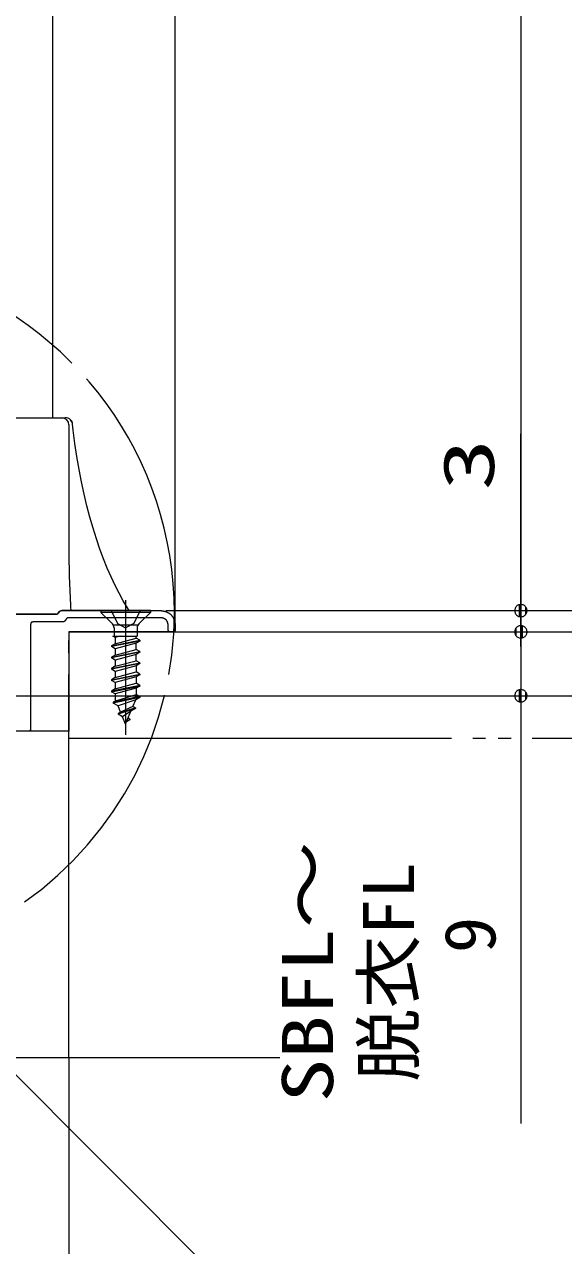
# Model space of a CAD drawing. Units: millimetres on the paper. Extents: x -305 to 305, y -152 to 152.
# Drawn here: x -192 to -166.6, y -73.7 to -16.2 of the extents above; entities that cross this region are included whole.
import ezdxf
from ezdxf.enums import TextEntityAlignment as Align

# ---------------------------------------------------------------- set-up
doc = ezdxf.new("R2010")
doc.units = ezdxf.units.MM
for name, pattern in [('LONG_CHAIN', [21, 18, -1, 1, -1]), ('LONG_DASHED2', [13, 12, -1]), ('LONG_DOUBLE_CHAIN', [21.8, 18, -1, 0.6, -0.6, 0.6, -1])]:
    doc.linetypes.add(name, pattern=pattern)
doc.layers.add('0-1_TV', color=7, linetype='Continuous', lineweight=9)
doc.layers.add('0-2_0', color=7, linetype='Continuous', lineweight=9)
doc.styles.add('ＭＳ ゴシック', font='')
doc.styles.get('ＭＳ ゴシック').set_extended_font_data('MS Gothic')

# ---------------------------------------------------------------- blocks, each defined once
blk = doc.blocks.new('_DOTSMALL')
at = {"layer": '0-2_0'}
for p, q in [((0.0746, 0.1), (-0.0746, 0.1)), ((0.1223, -0.0248), (-0.1223, -0.0248))]:
    blk.add_line(p, q, dxfattribs=at)
for points in [[(0.125, 0), (0.124, 0.0157), (0.1211, 0.0311), (0.1162, 0.046), (0.1095, 0.0602), (0.1011, 0.0735), (0.0911, 0.0856), (0.0797, 0.0963), (0.067, 0.1055), (0.0532, 0.1131), (0.0386, 0.1189), (0.0234, 0.1228), (0.0078, 0.1248), (-0.0078, 0.1248), (-0.0234, 0.1228), (-0.0386, 0.1189), (-0.0532, 0.1131), (-0.067, 0.1055), (-0.0797, 0.0963), (-0.0911, 0.0856), (-0.1011, 0.0735), (-0.1095, 0.0602), (-0.1162, 0.046), (-0.1211, 0.0311), (-0.124, 0.0157), (-0.125, 0), (0, 0)], [(-0.125, 0), (-0.124, -0.0157), (-0.1211, -0.0311), (-0.1162, -0.046), (-0.1095, -0.0602), (-0.1011, -0.0735), (-0.0911, -0.0856), (-0.0797, -0.0963), (-0.067, -0.1055), (-0.0532, -0.1131), (-0.0386, -0.1189), (-0.0234, -0.1228), (-0.0078, -0.1248), (0.0078, -0.1248), (0.0234, -0.1228), (0.0386, -0.1189), (0.0532, -0.1131), (0.067, -0.1055), (0.0797, -0.0963), (0.0911, -0.0856), (0.1011, -0.0735), (0.1095, -0.0602), (0.1162, -0.046), (0.1211, -0.0311), (0.124, -0.0157), (0.125, 0), (0, 0)]]:
    blk.add_lwpolyline(points, close=True, dxfattribs=at)

msp = doc.modelspace()

# ---------------------------------------------------------------- linework, layer by layer
at = {"layer": '0-1_TV'}
for p, q in [((-168.649, 72.864), (-168.649, -43.801)), ((-190.676, 23.699), (-190.676, -34.734)), ((-184.91, -44.801), (-184.91, 23.699)), ((-193.246, -34.734), (-190.744, -34.734)), ((-190.744, -34.734), (-190.078, -34.734)), ((-189.911, -35.068), (-189.911, -41.05)), ((-168.649, -43.801), (-168.649, -35.494)), ((-168.649, -45.481), (-168.649, -43.161)), ((-190.491, -43.968), (-193.178, -43.968)), ((-192.91, -43.967), (-190.503, -43.967)), ((-190.255, -43.801), (-185.576, -43.801)), ((-187.074, -43.801), (-190.244, -43.801)), ((-185.576, -44.134), (-189.91, -44.134)), ((-186.076, -43.801), (-188.41, -43.801)), ((-186.076, -43.801), (-188.41, -43.801)), ((-186.076, -43.884), (-188.41, -43.884)), ((-186.076, -43.884), (-188.41, -43.884)), ((-186.076, -43.884), (-186.62, -44.428)), ((-186.076, -43.884), (-186.62, -44.428)), ((-186.076, -43.801), (-186.076, -43.884)), ((-186.076, -43.801), (-186.076, -43.884)), ((-185.343, -43.801), (-167.649, -43.801)), ((-168.649, -43.801), (-168.649, -44.799)), ((-168.649, -43.801), (-167.983, -43.801)), ((-168.649, -43.801), (-159.239, -43.801)), ((-191.71, -44.434), (-191.71, -49.367)), ((-190.215, -44.334), (-191.61, -44.334)), ((-187.826, -44.468), (-186.66, -44.468)), ((-187.826, -44.468), (-186.66, -44.468)), ((-187.788, -44.616), (-187.788, -44.997)), ((-187.788, -44.616), (-187.788, -44.997)), ((-186.698, -44.616), (-186.698, -44.997)), ((-186.698, -44.616), (-186.698, -44.997)), ((-185.243, -44.701), (-185.243, -44.467)), ((-184.91, -44.467), (-184.91, -44.701)), ((-188.904, -44.799), (-167.649, -44.799)), ((-187.91, -45.459), (-186.576, -45.194)), ((-187.91, -45.459), (-186.576, -45.194)), ((-186.576, -45.228), (-187.91, -45.493)), ((-186.576, -45.228), (-187.91, -45.493)), ((-187.851, -44.997), (-186.698, -44.997)), ((-187.735, -45.064), (-187.851, -44.997)), ((-187.851, -44.997), (-186.698, -44.997)), ((-187.735, -45.064), (-187.851, -44.997)), ((-187.487, -44.997), (-187.735, -45.064)), ((-187.487, -44.997), (-187.735, -45.064)), ((-187.735, -45.064), (-187.735, -45.358)), ((-187.735, -45.064), (-187.735, -45.358)), ((-187.735, -45.358), (-186.751, -45.093)), ((-187.735, -45.358), (-186.751, -45.093)), ((-186.751, -45.329), (-187.735, -45.594)), ((-186.751, -45.329), (-187.735, -45.594)), ((-186.751, -45.093), (-186.751, -44.997)), ((-186.751, -45.093), (-186.751, -44.997)), ((-186.576, -45.194), (-186.751, -45.093)), ((-186.576, -45.194), (-186.751, -45.093)), ((-186.576, -45.228), (-186.751, -45.329)), ((-186.576, -45.228), (-186.751, -45.329)), ((-186.751, -45.623), (-186.751, -45.329)), ((-186.751, -45.623), (-186.751, -45.329)), ((-186.576, -45.194), (-186.576, -45.228)), ((-186.576, -45.194), (-186.576, -45.228)), ((-185.01, -44.801), (-185.143, -44.801)), ((-168.649, -44.799), (-168.649, -47.801)), ((-187.735, -45.358), (-187.91, -45.459)), ((-187.735, -45.358), (-187.91, -45.459)), ((-187.91, -45.459), (-187.91, -45.493)), ((-187.91, -45.459), (-187.91, -45.493)), ((-187.735, -45.594), (-187.91, -45.493)), ((-187.735, -45.594), (-187.91, -45.493)), ((-187.91, -45.989), (-186.576, -45.724)), ((-187.91, -45.989), (-186.576, -45.724)), ((-186.576, -45.758), (-187.91, -46.023)), ((-186.576, -45.758), (-187.91, -46.023)), ((-187.735, -45.888), (-187.91, -45.989)), ((-187.735, -45.888), (-187.91, -45.989)), ((-187.735, -45.594), (-187.735, -45.888)), ((-187.735, -45.594), (-187.735, -45.888)), ((-187.735, -45.888), (-186.751, -45.623)), ((-187.735, -45.888), (-186.751, -45.623)), ((-186.751, -45.859), (-187.735, -46.124)), ((-186.751, -45.859), (-187.735, -46.124)), ((-186.576, -45.724), (-186.751, -45.623)), ((-186.576, -45.724), (-186.751, -45.623)), ((-186.576, -45.758), (-186.751, -45.859)), ((-186.576, -45.758), (-186.751, -45.859)), ((-186.751, -46.153), (-186.751, -45.859)), ((-186.751, -46.153), (-186.751, -45.859)), ((-186.576, -45.724), (-186.576, -45.758)), ((-186.576, -45.724), (-186.576, -45.758)), ((-187.91, -45.989), (-187.91, -46.023)), ((-187.91, -45.989), (-187.91, -46.023)), ((-187.735, -46.124), (-187.91, -46.023)), ((-187.735, -46.124), (-187.91, -46.023)), ((-187.91, -46.519), (-186.576, -46.254)), ((-187.91, -46.519), (-186.576, -46.254)), ((-186.576, -46.288), (-187.91, -46.553)), ((-186.576, -46.288), (-187.91, -46.553)), ((-187.735, -46.418), (-187.91, -46.519)), ((-187.735, -46.418), (-187.91, -46.519)), ((-187.735, -46.124), (-187.735, -46.418)), ((-187.735, -46.124), (-187.735, -46.418)), ((-187.735, -46.418), (-186.751, -46.153)), ((-187.735, -46.418), (-186.751, -46.153)), ((-186.751, -46.389), (-187.735, -46.654)), ((-186.751, -46.389), (-187.735, -46.654)), ((-186.576, -46.254), (-186.751, -46.153)), ((-186.576, -46.254), (-186.751, -46.153)), ((-186.576, -46.288), (-186.751, -46.389)), ((-186.576, -46.288), (-186.751, -46.389)), ((-186.751, -46.389), (-186.751, -46.683)), ((-186.751, -46.389), (-186.751, -46.683)), ((-186.576, -46.254), (-186.576, -46.288)), ((-186.576, -46.254), (-186.576, -46.288)), ((-187.91, -46.519), (-187.91, -46.553)), ((-187.91, -46.519), (-187.91, -46.553)), ((-187.735, -46.654), (-187.91, -46.553)), ((-187.735, -46.654), (-187.91, -46.553)), ((-187.91, -47.049), (-186.576, -46.784)), ((-187.91, -47.049), (-186.576, -46.784)), ((-186.576, -46.818), (-187.91, -47.083)), ((-186.576, -46.818), (-187.91, -47.083)), ((-187.735, -46.948), (-187.91, -47.049)), ((-187.735, -46.948), (-187.91, -47.049)), ((-187.91, -47.049), (-187.91, -47.083)), ((-187.91, -47.049), (-187.91, -47.083)), ((-187.735, -46.654), (-187.735, -46.948)), ((-187.735, -46.654), (-187.735, -46.948)), ((-187.735, -46.948), (-186.751, -46.683)), ((-187.735, -46.948), (-186.751, -46.683)), ((-186.751, -46.919), (-187.735, -47.184)), ((-186.751, -46.919), (-187.735, -47.184)), ((-186.576, -46.784), (-186.751, -46.683)), ((-186.576, -46.784), (-186.751, -46.683)), ((-186.576, -46.818), (-186.751, -46.919)), ((-186.576, -46.818), (-186.751, -46.919)), ((-186.751, -46.919), (-186.751, -47.213)), ((-186.751, -46.919), (-186.751, -47.213)), ((-186.576, -46.784), (-186.576, -46.818)), ((-186.576, -46.784), (-186.576, -46.818)), ((-187.735, -47.184), (-187.91, -47.083)), ((-187.735, -47.184), (-187.91, -47.083)), ((-186.576, -47.314), (-187.91, -47.579)), ((-186.576, -47.314), (-187.91, -47.579)), ((-187.91, -47.613), (-186.576, -47.348)), ((-187.91, -47.613), (-186.576, -47.348)), ((-187.735, -47.478), (-187.91, -47.579)), ((-187.735, -47.478), (-187.91, -47.579)), ((-187.91, -47.579), (-187.91, -47.613)), ((-187.91, -47.579), (-187.91, -47.613)), ((-187.735, -47.714), (-187.91, -47.613)), ((-187.735, -47.714), (-187.91, -47.613)), ((-187.735, -47.184), (-187.735, -47.478)), ((-187.735, -47.184), (-187.735, -47.478)), ((-187.735, -47.478), (-186.751, -47.213)), ((-187.735, -47.478), (-186.751, -47.213)), ((-186.751, -47.449), (-187.735, -47.714)), ((-186.751, -47.449), (-187.735, -47.714)), ((-186.576, -47.314), (-186.751, -47.213)), ((-186.576, -47.314), (-186.751, -47.213)), ((-186.576, -47.348), (-186.751, -47.449)), ((-186.576, -47.348), (-186.751, -47.449)), ((-186.751, -47.449), (-186.751, -47.743)), ((-186.751, -47.449), (-186.751, -47.743)), ((-186.576, -47.314), (-186.576, -47.348)), ((-186.576, -47.314), (-186.576, -47.348)), ((-195.227, -47.801), (-167.649, -47.801)), ((-186.576, -47.844), (-187.826, -48.109)), ((-186.576, -47.844), (-187.826, -48.109)), ((-186.576, -47.878), (-187.826, -48.143)), ((-186.576, -47.878), (-187.826, -48.143)), ((-187.698, -48.035), (-187.826, -48.109)), ((-187.698, -48.035), (-187.826, -48.109)), ((-187.826, -48.109), (-187.826, -48.143)), ((-187.826, -48.109), (-187.826, -48.143)), ((-187.6, -48.274), (-187.826, -48.143)), ((-187.6, -48.274), (-187.826, -48.143)), ((-187.735, -47.714), (-187.735, -47.947)), ((-187.735, -47.714), (-187.735, -47.947)), ((-187.698, -48.035), (-187.735, -47.947)), ((-187.698, -48.035), (-187.735, -47.947)), ((-187.698, -48.035), (-186.751, -47.743)), ((-187.698, -48.035), (-186.751, -47.743)), ((-186.769, -47.988), (-187.6, -48.274)), ((-186.769, -47.988), (-187.6, -48.274)), ((-186.899, -48.303), (-186.769, -47.988)), ((-186.899, -48.303), (-186.769, -47.988)), ((-186.576, -47.878), (-186.769, -47.988)), ((-186.576, -47.878), (-186.769, -47.988)), ((-186.576, -47.844), (-186.751, -47.743)), ((-186.576, -47.844), (-186.751, -47.743)), ((-186.576, -47.844), (-186.576, -47.878)), ((-186.576, -47.844), (-186.576, -47.878)), ((-170.88, -47.801), (-159.239, -47.801)), ((-168.649, -47.801), (-168.649, -67.91)), ((-187.476, -48.572), (-187.6, -48.274)), ((-187.476, -48.572), (-187.6, -48.274)), ((-186.776, -48.374), (-187.593, -48.639)), ((-186.776, -48.374), (-187.593, -48.639)), ((-187.476, -48.572), (-187.593, -48.639)), ((-187.476, -48.572), (-187.593, -48.639)), ((-187.593, -48.639), (-187.593, -48.673)), ((-187.593, -48.639), (-187.593, -48.673)), ((-187.384, -48.793), (-187.593, -48.673)), ((-187.384, -48.793), (-187.593, -48.673)), ((-186.899, -48.303), (-187.476, -48.572)), ((-186.899, -48.303), (-187.476, -48.572)), ((-186.994, -48.533), (-187.384, -48.793)), ((-186.994, -48.533), (-187.384, -48.793)), ((-187.243, -49.134), (-187.384, -48.793)), ((-187.243, -49.134), (-187.384, -48.793)), ((-187.243, -49.134), (-186.994, -48.533)), ((-187.243, -49.134), (-186.994, -48.533)), ((-186.776, -48.408), (-186.994, -48.533)), ((-186.776, -48.408), (-186.994, -48.533)), ((-186.776, -48.374), (-186.899, -48.303)), ((-186.776, -48.374), (-186.899, -48.303)), ((-187.043, -48.938), (-187.199, -49.028)), ((-187.043, -48.938), (-187.199, -49.028)), ((-187.043, -48.904), (-187.128, -48.855)), ((-187.043, -48.904), (-187.128, -48.855)), ((-187.043, -48.904), (-187.043, -48.938)), ((-187.043, -48.904), (-187.043, -48.938)), ((-191.81, -49.467), (-200.309, -49.467)), ((-189.91, -64.801), (-189.91, -115.826))]:
    msp.add_line(p, q, dxfattribs=at)
at = {"layer": '0-1_TV', "linetype": 'LONG_CHAIN'}
msp.add_line((-187.243, -43.301), (-187.243, -49.632), dxfattribs=at)
msp.add_line((-187.243, -43.301), (-187.243, -49.632), dxfattribs=at)
at = {"layer": '0-1_TV', "linetype": 'LONG_DASHED2'}
for p, q in [((-187.926, -43.801), (-187.625, -44.406)), ((-187.926, -43.801), (-187.625, -44.406)), ((-187.625, -44.406), (-187.243, -44.609)), ((-187.625, -44.406), (-187.243, -44.609))]:
    msp.add_line(p, q, dxfattribs=at)
at = {"layer": '0-1_TV', "linetype": 'LONG_DOUBLE_CHAIN'}
for p, q in [((-189.91, -44.799), (-129.012, -44.799)), ((-189.91, -64.801), (-189.91, -44.801)), ((-189.91, -49.799), (-129.012, -49.799)), ((-193.265, -64.801), (-179.981, -64.801)), ((-193.243, -64.801), (-153.243, -104.801))]:
    msp.add_line(p, q, dxfattribs=at)
at = {"layer": '0-1_TV'}
for points in [[(-187.074, -43.801), (-187.156, -43.67), (-187.354, -43.337), (-187.548, -42.985), (-187.738, -42.612), (-187.924, -42.217), (-188.106, -41.802), (-188.283, -41.364), (-188.454, -40.906), (-188.618, -40.428), (-188.775, -39.929), (-188.925, -39.411), (-189.066, -38.874), (-189.198, -38.318), (-189.321, -37.746), (-189.433, -37.158), (-189.535, -36.555), (-189.625, -35.938), (-189.704, -35.31), (-189.734, -35.033)], [(-190.503, -43.967), (-190.498, -43.967), (-190.494, -43.967), (-190.489, -43.966), (-190.485, -43.965), (-190.48, -43.964), (-190.476, -43.963), (-190.471, -43.962), (-190.467, -43.961), (-190.463, -43.959), (-190.459, -43.957), (-190.455, -43.955), (-190.451, -43.953), (-190.447, -43.951), (-190.444, -43.948), (-190.44, -43.945), (-190.437, -43.942), (-190.434, -43.939), (-190.431, -43.936), (-190.428, -43.932), (-190.425, -43.929), (-190.423, -43.925), (-190.42, -43.921), (-190.418, -43.918), (-190.415, -43.914), (-190.413, -43.91), (-190.41, -43.906), (-190.408, -43.902), (-190.406, -43.898), (-190.403, -43.894), (-190.401, -43.89), (-190.398, -43.886), (-190.396, -43.883), (-190.393, -43.879), (-190.391, -43.875), (-190.388, -43.871), (-190.386, -43.868), (-190.383, -43.864), (-190.38, -43.86), (-190.377, -43.857)], [(-190.377, -43.857), (-190.374, -43.854), (-190.372, -43.85), (-190.369, -43.847), (-190.366, -43.844), (-190.362, -43.841), (-190.359, -43.838), (-190.356, -43.835), (-190.352, -43.832), (-190.349, -43.83), (-190.345, -43.827), (-190.342, -43.825), (-190.338, -43.822), (-190.334, -43.82), (-190.33, -43.818), (-190.326, -43.816), (-190.322, -43.815), (-190.317, -43.813), (-190.313, -43.811), (-190.309, -43.81), (-190.305, -43.809), (-190.3, -43.807), (-190.296, -43.806), (-190.291, -43.805), (-190.287, -43.804), (-190.282, -43.804), (-190.278, -43.803), (-190.273, -43.802), (-190.269, -43.802), (-190.264, -43.801), (-190.26, -43.801), (-190.255, -43.801)], [(-189.91, -44.134), (-189.915, -44.134), (-189.921, -44.135), (-189.926, -44.135), (-189.932, -44.136), (-189.937, -44.137), (-189.943, -44.138), (-189.948, -44.139), (-189.954, -44.14), (-189.959, -44.142), (-189.964, -44.144), (-189.97, -44.145), (-189.975, -44.147), (-189.98, -44.149), (-189.985, -44.152), (-189.99, -44.154), (-189.994, -44.157), (-189.999, -44.16), (-190.003, -44.163), (-190.008, -44.166), (-190.012, -44.17), (-190.016, -44.173), (-190.02, -44.177), (-190.023, -44.181), (-190.027, -44.185), (-190.031, -44.189), (-190.034, -44.193), (-190.037, -44.197), (-190.041, -44.202), (-190.044, -44.206), (-190.047, -44.211), (-190.05, -44.215), (-190.053, -44.22), (-190.056, -44.225), (-190.06, -44.229), (-190.063, -44.234), (-190.066, -44.239), (-190.069, -44.244), (-190.072, -44.248), (-190.075, -44.253)], [(-188.41, -43.801), (-188.41, -43.884), (-187.866, -44.428)], [(-188.41, -43.801), (-188.41, -43.884), (-187.866, -44.428)], [(-185.576, -43.801), (-185.556, -43.803), (-185.536, -43.805), (-185.515, -43.808), (-185.495, -43.812), (-185.474, -43.816), (-185.453, -43.82), (-185.433, -43.825), (-185.413, -43.83), (-185.392, -43.836), (-185.372, -43.842), (-185.352, -43.848), (-185.332, -43.855), (-185.313, -43.863), (-185.293, -43.871), (-185.274, -43.88), (-185.255, -43.889), (-185.237, -43.899), (-185.219, -43.909), (-185.201, -43.92), (-185.184, -43.931), (-185.167, -43.943), (-185.151, -43.955), (-185.135, -43.968), (-185.12, -43.982), (-185.105, -43.996), (-185.091, -44.011), (-185.077, -44.026), (-185.064, -44.042), (-185.052, -44.058), (-185.04, -44.075), (-185.029, -44.092), (-185.018, -44.11), (-185.008, -44.128), (-184.998, -44.146), (-184.989, -44.165), (-184.98, -44.184), (-184.972, -44.204), (-184.965, -44.223), (-184.957, -44.243)], [(-185.464, -44.158), (-185.474, -44.155), (-185.484, -44.151), (-185.495, -44.149), (-185.505, -44.146), (-185.515, -44.144), (-185.525, -44.142), (-185.536, -44.14), (-185.546, -44.138), (-185.556, -44.136), (-185.566, -44.135), (-185.576, -44.134), (-185.576, -44.134)], [(-185.243, -44.467), (-185.244, -44.457), (-185.245, -44.447), (-185.247, -44.437), (-185.249, -44.426), (-185.251, -44.416), (-185.253, -44.406), (-185.255, -44.396), (-185.258, -44.385), (-185.261, -44.375), (-185.264, -44.365), (-185.267, -44.355), (-185.27, -44.345), (-185.274, -44.336), (-185.278, -44.326), (-185.283, -44.316), (-185.287, -44.307), (-185.292, -44.298), (-185.297, -44.289), (-185.303, -44.28), (-185.308, -44.271), (-185.314, -44.263), (-185.32, -44.255), (-185.327, -44.247), (-185.334, -44.239), (-185.341, -44.232), (-185.348, -44.225), (-185.356, -44.218), (-185.364, -44.211), (-185.372, -44.205), (-185.38, -44.199), (-185.389, -44.194), (-185.398, -44.188), (-185.407, -44.183), (-185.416, -44.178), (-185.425, -44.174), (-185.435, -44.169), (-185.445, -44.165), (-185.454, -44.161), (-185.464, -44.158)], [(-191.703, -44.4), (-191.704, -44.403), (-191.705, -44.406), (-191.705, -44.409), (-191.706, -44.413), (-191.707, -44.416), (-191.708, -44.419), (-191.708, -44.422), (-191.709, -44.425), (-191.709, -44.428), (-191.709, -44.431), (-191.71, -44.434)], [(-191.61, -44.334), (-191.613, -44.334), (-191.616, -44.335), (-191.619, -44.335), (-191.622, -44.336), (-191.625, -44.336), (-191.628, -44.337), (-191.631, -44.338), (-191.634, -44.338), (-191.637, -44.339), (-191.64, -44.34), (-191.643, -44.341), (-191.646, -44.342), (-191.649, -44.343), (-191.652, -44.345), (-191.655, -44.346), (-191.658, -44.347), (-191.661, -44.349), (-191.663, -44.35), (-191.666, -44.352), (-191.669, -44.354), (-191.671, -44.355), (-191.674, -44.357), (-191.676, -44.359), (-191.678, -44.361), (-191.681, -44.363), (-191.683, -44.366), (-191.685, -44.368), (-191.687, -44.37), (-191.688, -44.373), (-191.69, -44.375), (-191.692, -44.378), (-191.694, -44.38), (-191.695, -44.383), (-191.697, -44.386), (-191.698, -44.389), (-191.699, -44.392), (-191.7, -44.395), (-191.702, -44.397), (-191.703, -44.4)], [(-190.075, -44.253), (-190.078, -44.257), (-190.081, -44.262), (-190.084, -44.266), (-190.088, -44.271), (-190.091, -44.275), (-190.095, -44.279), (-190.098, -44.284), (-190.102, -44.288), (-190.106, -44.291), (-190.109, -44.295), (-190.113, -44.299), (-190.118, -44.302), (-190.122, -44.305), (-190.126, -44.308), (-190.131, -44.311), (-190.136, -44.314), (-190.14, -44.316), (-190.145, -44.319), (-190.15, -44.321), (-190.156, -44.323), (-190.161, -44.325), (-190.166, -44.326), (-190.171, -44.328), (-190.177, -44.329), (-190.182, -44.33), (-190.188, -44.331), (-190.193, -44.332), (-190.199, -44.333), (-190.204, -44.333), (-190.21, -44.334), (-190.215, -44.334)], [(-185.236, -44.734), (-185.237, -44.731), (-185.238, -44.728), (-185.239, -44.725), (-185.24, -44.722), (-185.24, -44.719), (-185.241, -44.716), (-185.241, -44.713), (-185.242, -44.71), (-185.242, -44.707), (-185.243, -44.704), (-185.243, -44.701)], [(-185.143, -44.801), (-185.146, -44.8), (-185.149, -44.8), (-185.152, -44.8), (-185.155, -44.799), (-185.159, -44.799), (-185.162, -44.798), (-185.165, -44.797), (-185.168, -44.796), (-185.171, -44.796), (-185.174, -44.795), (-185.177, -44.794), (-185.18, -44.793), (-185.183, -44.791), (-185.186, -44.79), (-185.188, -44.789), (-185.191, -44.788), (-185.194, -44.786), (-185.197, -44.785), (-185.199, -44.783), (-185.202, -44.781), (-185.205, -44.779), (-185.207, -44.778), (-185.209, -44.776), (-185.212, -44.774), (-185.214, -44.771), (-185.216, -44.769), (-185.218, -44.767), (-185.22, -44.765), (-185.222, -44.762), (-185.224, -44.76), (-185.225, -44.757), (-185.227, -44.754), (-185.228, -44.752), (-185.23, -44.749), (-185.231, -44.746), (-185.233, -44.743), (-185.234, -44.74), (-185.235, -44.737), (-185.236, -44.734)], [(-184.91, -44.701), (-184.91, -44.704), (-184.911, -44.707), (-184.911, -44.71), (-184.911, -44.713), (-184.912, -44.716), (-184.913, -44.719), (-184.913, -44.722), (-184.914, -44.725), (-184.915, -44.728), (-184.916, -44.731), (-184.917, -44.734), (-184.918, -44.737), (-184.919, -44.74), (-184.92, -44.743), (-184.922, -44.746), (-184.923, -44.749), (-184.925, -44.752), (-184.926, -44.754), (-184.928, -44.757), (-184.929, -44.76), (-184.931, -44.762), (-184.933, -44.765), (-184.935, -44.767), (-184.937, -44.769), (-184.939, -44.771), (-184.941, -44.774), (-184.944, -44.776), (-184.946, -44.778), (-184.948, -44.779), (-184.951, -44.781), (-184.954, -44.783), (-184.956, -44.785), (-184.959, -44.786), (-184.962, -44.788), (-184.964, -44.789), (-184.967, -44.79), (-184.97, -44.791), (-184.973, -44.793), (-184.976, -44.794)], [(-184.957, -44.243), (-184.951, -44.263), (-184.945, -44.283), (-184.939, -44.303), (-184.934, -44.324), (-184.929, -44.344), (-184.925, -44.365), (-184.921, -44.385), (-184.917, -44.406), (-184.914, -44.427), (-184.912, -44.447), (-184.91, -44.467)], [(-184.91, -44.801), (-189.91, -44.801), (-189.91, -49.467), (-200.345, -49.467)], [(-184.976, -44.794), (-184.979, -44.795), (-184.982, -44.796), (-184.985, -44.796), (-184.988, -44.797), (-184.991, -44.798), (-184.994, -44.799), (-184.998, -44.799), (-185.001, -44.8), (-185.004, -44.8), (-185.007, -44.8), (-185.01, -44.801)], [(-186.776, -48.374), (-186.776, -48.408), (-187.593, -48.673)], [(-186.776, -48.374), (-186.776, -48.408), (-187.593, -48.673)], [(-191.71, -49.367), (-191.71, -49.37), (-191.711, -49.374), (-191.711, -49.377), (-191.711, -49.38), (-191.712, -49.383), (-191.713, -49.386), (-191.713, -49.389), (-191.714, -49.392), (-191.715, -49.395), (-191.716, -49.398), (-191.717, -49.401), (-191.718, -49.404), (-191.719, -49.407), (-191.72, -49.41), (-191.722, -49.413), (-191.723, -49.416), (-191.725, -49.418), (-191.726, -49.421), (-191.728, -49.424), (-191.729, -49.426), (-191.731, -49.429), (-191.733, -49.431), (-191.735, -49.434), (-191.737, -49.436), (-191.739, -49.438), (-191.741, -49.44), (-191.744, -49.442), (-191.746, -49.444), (-191.748, -49.446), (-191.751, -49.448), (-191.754, -49.45), (-191.756, -49.451), (-191.759, -49.453), (-191.762, -49.454), (-191.764, -49.456), (-191.767, -49.457), (-191.77, -49.458), (-191.773, -49.459), (-191.776, -49.46)], [(-191.776, -49.46), (-191.779, -49.461), (-191.782, -49.462), (-191.785, -49.463), (-191.788, -49.464), (-191.791, -49.465), (-191.794, -49.465), (-191.798, -49.466), (-191.801, -49.466), (-191.804, -49.467), (-191.807, -49.467), (-191.81, -49.467)]]:
    msp.add_lwpolyline(points, dxfattribs=at)
at = {"layer": '0-1_TV', "linetype": 'LONG_DASHED2'}
msp.add_lwpolyline([(-186.56, -43.801), (-186.861, -44.406), (-187.243, -44.609)], dxfattribs=at)
msp.add_lwpolyline([(-186.56, -43.801), (-186.861, -44.406), (-187.243, -44.609)], dxfattribs=at)
for start, end in [(0, 289.26929), (305.25056, 0)]:
    msp.add_arc((-201.617, -43.886), 16.667, start, end, dxfattribs=at)
at = {"layer": '0-1_TV'}
for centre, radius, start, end in [((-190.244, -35.068), 0.333, 0, 90), ((-190.081, -35.097), 0.363, 47.53389, 90.51615), ((-190.067, -35.068), 0.333, 6.00017, 45.85093), ((-190.036, -35.057), 0.302, 4.52672, 46.02402), ((-190.491, -43.868), 0.1, 270, 337.97569), ((-190.491, -43.868), 0.1, 270, 337.97569), ((-190.491, -43.868), 0.1, 270, 337.97569), ((-190.244, -43.968), 0.167, 90, 157.97569), ((-188.055, -44.616), 0.267, 0, 45), ((-188.055, -44.616), 0.267, 0, 45), ((-186.431, -44.616), 0.267, 135, 180), ((-186.431, -44.616), 0.267, 135, 180)]:
    msp.add_arc(centre, radius, start, end, dxfattribs=at)
msp.add_ellipse((-183.244, -41.05), major_axis=(0, 16.511), ratio=0.403771, start_param=1.570796, end_param=1.738172, dxfattribs=at)

# ---------------------------------------------------------------- block references
at = {"layer": '0-1_TV', "xscale": 2.32, "yscale": 2.32}
for p, rotation in [((-168.649, -43.801), 270), ((-168.649, -43.801), 270), ((-168.649, -44.799), 90), ((-168.649, -44.799), 90), ((-168.649, -47.801), 270)]:
    msp.add_blockref('_DOTSMALL', p, dxfattribs=dict(at, rotation=rotation))

# ---------------------------------------------------------------- texts
at = {"layer": '0-1_TV', "style": 'ＭＳ ゴシック'}
for s, width, p in [('3', 1.5, (-169.187, -38.161)), ('SBFL～', 1.25, (-176.761, -66.921)), ('脱衣FL', 1.05, (-172.948, -65.952)), ('\u30009', 1.05, (-169.124, -63.352))]:
    msp.add_text(s, height=2.405, rotation=90, dxfattribs=dict(at, width=width)).set_placement(p, align=Align.BOTTOM_LEFT)

doc.saveas('drawing.dxf')
